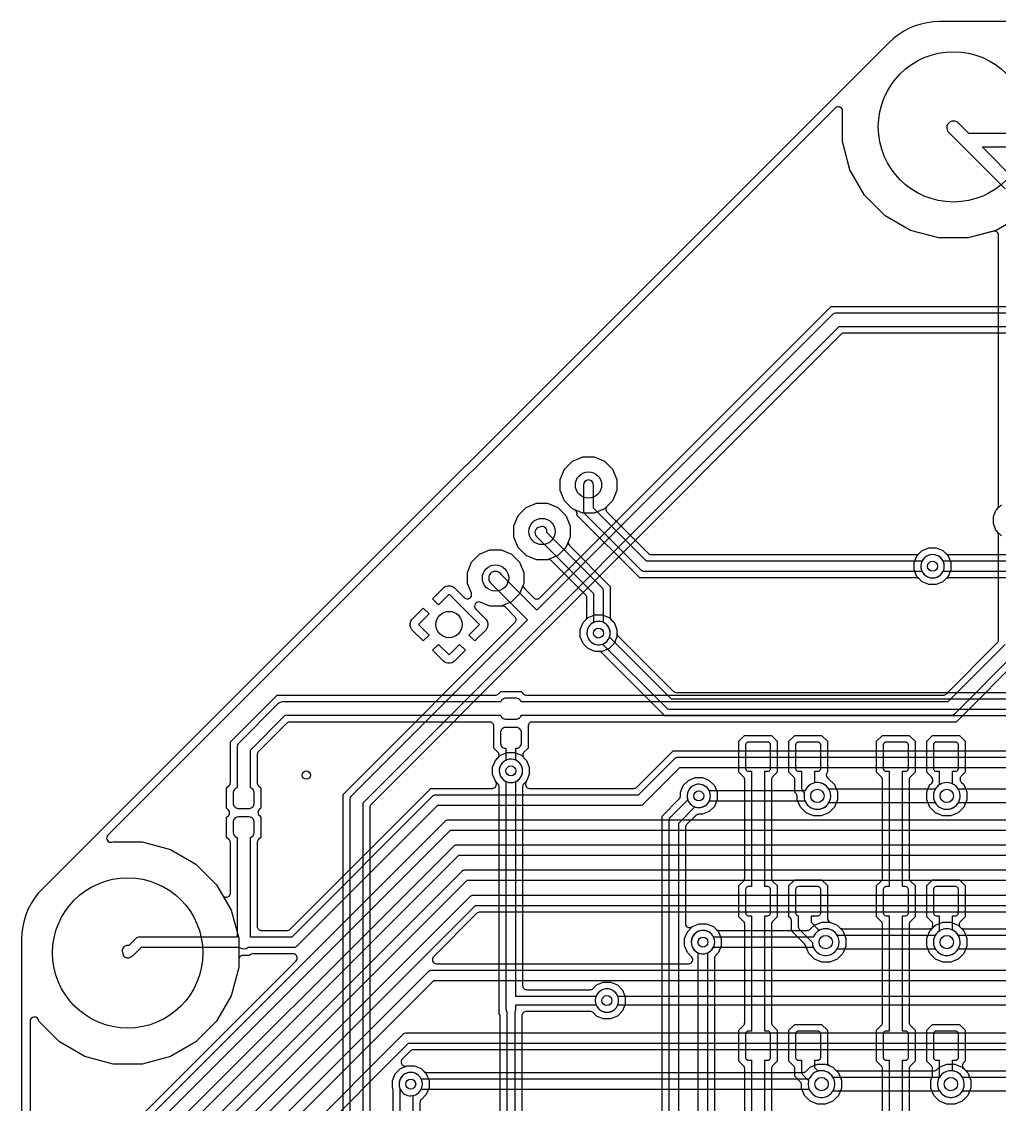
# Model space of a CAD drawing. Header units: millimetres. Extents: x -12.6 to 79.4, y -27 to 65.1.
# Drawn here: x -12.65 to 17.09, y 32.15 to 65.07 of the extents above; entities that cross this region are included whole.
import ezdxf

# ---------------------------------------------------------------- set-up
doc = ezdxf.new("R2010")
doc.units = ezdxf.units.MM

msp = doc.modelspace()

# ---------------------------------------------------------------- linework, layer by layer
at = {"layer": '16_copper'}
for points in [[(-6.423, 38.446, 0.40756), (-6.299, 38.573), (-6.299, 40.101, 0.198917), (-6.336, 40.191), (-6.413, 40.268), (-6.413, 40.885, 0.56081), (-6.367, 41.111), (-6.413, 41.157), (-6.413, 41.774), (-6.336, 41.851, 0.198917), (-6.299, 41.941), (-6.299, 43.171), (-4.88, 44.59), (1.76, 44.59, 0.198917), (1.849, 44.627), (1.927, 44.704), (2.544, 44.704), (2.621, 44.627, 0.198917), (2.711, 44.59), (15.387, 44.59, 0.198912), (15.477, 44.627), (17.032, 46.181, 0.198912), (17.069, 46.271), (17.069, 49.475, 0.147551), (17.047, 49.544), (17.042, 49.553, 0.096788), (17.001, 49.594), (16.916, 49.8), (16.916, 50.022), (17.001, 50.228, 0.28462), (17.069, 50.347), (17.069, 58.58, 0.493143), (16.909, 58.703), (16.142, 58.498), (15.252, 58.498), (14.393, 58.728), (13.623, 59.173), (12.994, 59.802), (12.549, 60.572), (12.319, 61.431), (12.319, 62.321, 0.788552), (12.108, 62.45), (-10.028, 40.335, 0.644806), (-9.946, 40.119), (-9.937, 40.118, 0.122045), (-9.868, 40.132), (-8.979, 40.132), (-8.119, 39.902), (-7.349, 39.457), (-6.72, 38.828), (-6.536, 38.509), (-6.531, 38.502), (-6.526, 38.494), (-6.523, 38.491), (-6.52, 38.487), (-6.513, 38.481), (-6.506, 38.474), (-6.502, 38.472), (-6.498, 38.468), (-6.49, 38.464), (-6.483, 38.459), (-6.478, 38.457), (-6.473, 38.455), (-6.465, 38.453), (-6.456, 38.45), (-6.451, 38.449), (-6.446, 38.447), (-6.437, 38.447), (-6.428, 38.446)], [(14.951, 47.955), (14.746, 48.04), (14.665, 48.121, 0.198912), (14.575, 48.158), (6.152, 48.158), (4.24, 50.071, 0.396048), (4.165, 50.234), (4.161, 50.236), (4.11, 50.257), (3.869, 50.498), (3.738, 50.813), (3.738, 51.154), (3.869, 51.469), (4.11, 51.711), (4.425, 51.841), (4.766, 51.841), (5.081, 51.711), (5.322, 51.469), (5.453, 51.154), (5.453, 50.813), (5.322, 50.498), (5.16, 50.336, 0.414214), (5.16, 50.156), (6.409, 48.907, 0.198912), (6.499, 48.87), (14.575, 48.87, 0.198912), (14.665, 48.907), (14.746, 48.988), (14.951, 49.073), (15.173, 49.073), (15.379, 48.988), (15.536, 48.831), (15.621, 48.625), (15.621, 48.403), (15.536, 48.197), (15.379, 48.04), (15.173, 47.955)], [(15.132, 48.164, 1), (14.993, 48.864), (14.948, 48.851, 0.203027), (14.74, 48.666), (6.362, 48.666), (4.748, 50.281), (4.748, 50.984, 1), (4.443, 50.984), (4.443, 50.218, 0.198912), (4.488, 50.11), (6.191, 48.406, 0.198912), (6.299, 48.362), (14.74, 48.362), (14.743, 48.356), (14.766, 48.316), (14.794, 48.279), (14.827, 48.246), (14.864, 48.218), (14.905, 48.194), (14.948, 48.177), (14.993, 48.164), (15.039, 48.158), (15.086, 48.158)], [(4.791, 45.923), (4.586, 46.008), (4.428, 46.165), (4.343, 46.371), (4.343, 46.593), (4.428, 46.799), (4.509, 46.879, 0.198912), (4.547, 46.969), (4.547, 47.552, 0.198912), (4.509, 47.642), (3.473, 48.678, 0.237942), (3.36, 48.713), (3.011, 48.713), (2.696, 48.843), (2.454, 49.084), (2.324, 49.399), (2.324, 49.74), (2.454, 50.055), (2.696, 50.296), (3.011, 50.427), (3.352, 50.427), (3.667, 50.296), (3.908, 50.055), (4.038, 49.74), (4.038, 49.399), (3.989, 49.279, 0.303346), (4.016, 49.141), (5.258, 47.899), (5.258, 46.969, 0.198912), (5.295, 46.879), (5.376, 46.799), (5.461, 46.593), (5.461, 46.371), (5.376, 46.165), (5.219, 46.008), (5.013, 45.923)], [(4.972, 46.132, 0.722594), (5.055, 46.804), (5.055, 47.752, 0.198912), (5.01, 47.86), (3.33, 49.54, 0.561986), (3.139, 49.716), (3.111, 49.705, 0.640687), (3.016, 49.422), (4.75, 47.689), (4.75, 46.804), (4.745, 46.802), (4.704, 46.778), (4.667, 46.75), (4.634, 46.717), (4.606, 46.68), (4.583, 46.64), (4.565, 46.597), (4.553, 46.552), (4.547, 46.505), (4.547, 46.459), (4.553, 46.412), (4.565, 46.367), (4.583, 46.324), (4.606, 46.284), (4.634, 46.247), (4.667, 46.214), (4.704, 46.186), (4.745, 46.162), (4.788, 46.145), (4.833, 46.132), (4.879, 46.126), (4.926, 46.126)], [(0.957, 46.42), (1.278, 46.741), (0.353, 47.666), (0.032, 47.345), (-0.148, 47.525), (0.197, 47.869), (0.255, 47.903), (0.319, 47.92), (0.386, 47.92), (0.451, 47.903), (0.509, 47.869), (0.824, 47.555, 0.820678), (1.031, 47.693), (0.91, 47.985), (0.91, 48.326), (1.04, 48.641), (1.281, 48.882), (1.596, 49.013), (1.937, 49.013), (2.252, 48.882), (2.494, 48.641), (2.624, 48.326), (2.624, 47.985), (2.494, 47.67), (2.252, 47.429), (1.937, 47.298), (1.596, 47.298), (1.304, 47.419, 0.820678), (1.166, 47.212), (1.481, 46.897), (1.514, 46.839), (1.532, 46.775), (1.532, 46.708), (1.514, 46.643), (1.481, 46.585), (1.136, 46.241)], [(-4.563, 37.44, 0.187839), (-4.479, 37.477), (-0.198, 41.758), (1.672, 41.758, 0.128922), (1.744, 41.781), (1.75, 41.785), (1.755, 41.789), (1.76, 41.793), (1.765, 41.799), (1.77, 41.804), (1.774, 41.81, 0.322099), (1.761, 41.974), (1.676, 42.18), (1.676, 42.402), (1.761, 42.608), (1.837, 42.683, 0.414214), (1.837, 42.863), (1.715, 42.986), (1.715, 43.65, 0.414214), (1.588, 43.777), (-4.491, 43.777, 0.198912), (-4.581, 43.74), (-5.449, 42.871, 0.198912), (-5.486, 42.781), (-5.486, 41.941, 0.198917), (-5.449, 41.851), (-5.372, 41.774), (-5.372, 41.157, 0.5608), (-5.418, 40.931), (-5.372, 40.885), (-5.372, 40.268), (-5.449, 40.191, 0.198917), (-5.486, 40.101), (-5.486, 37.567, 0.414214), (-5.359, 37.44), (-4.569, 37.44)], [(2.305, 41.941, 0.722594), (2.388, 42.613), (2.388, 42.977), (2.41, 42.977), (2.44, 42.983), (2.469, 42.995), (2.495, 43.012), (2.517, 43.034), (2.535, 43.06), (2.547, 43.089), (2.553, 43.12), (2.553, 43.469), (2.547, 43.499), (2.535, 43.528), (2.517, 43.554), (2.495, 43.576), (2.469, 43.594), (2.44, 43.606), (2.41, 43.612), (2.061, 43.612), (2.03, 43.606), (2.001, 43.594), (1.975, 43.576), (1.953, 43.554), (1.936, 43.528), (1.924, 43.499), (1.918, 43.469), (1.918, 43.12), (1.924, 43.089), (1.936, 43.06), (1.953, 43.034), (1.975, 43.012), (2.001, 42.995), (2.03, 42.983), (2.061, 42.977), (2.083, 42.977), (2.083, 42.613), (2.078, 42.611), (2.037, 42.587), (2, 42.559), (1.967, 42.526), (1.939, 42.489), (1.916, 42.449), (1.898, 42.406), (1.886, 42.361), (1.88, 42.314), (1.88, 42.268), (1.886, 42.221), (1.898, 42.176), (1.916, 42.133), (1.939, 42.093), (1.967, 42.056), (2, 42.023), (2.037, 41.995), (2.078, 41.971), (2.121, 41.954), (2.166, 41.941), (2.212, 41.935), (2.259, 41.935)]]:
    msp.add_lwpolyline(points, format="xyb", close=True, dxfattribs=at)
for points in [[(21.568, 61.671), (16.162, 61.671), (15.841, 61.993, 1), (15.554, 61.705), (17.272, 59.987)], [(17.619, 60.215), (16.569, 61.265), (21.568, 61.265, 0.131653)], [(17.272, 46.134), (15.524, 44.387), (2.547, 44.387), (2.547, 44.388), (2.535, 44.417), (2.517, 44.443), (2.495, 44.465), (2.469, 44.483), (2.44, 44.495), (2.41, 44.501), (2.061, 44.501), (2.03, 44.495), (2.001, 44.483), (1.975, 44.465), (1.953, 44.443), (1.936, 44.417), (1.924, 44.388), (1.923, 44.387), (-4.712, 44.387, 0.198912), (-4.855, 44.327), (-6.036, 43.146, 0.198912), (-6.096, 43.002), (-6.096, 41.777), (-6.098, 41.777), (-6.127, 41.765), (-6.153, 41.748), (-6.175, 41.725), (-6.192, 41.699), (-6.204, 41.671), (-6.21, 41.64), (-6.21, 41.291), (-6.204, 41.26), (-6.192, 41.232), (-6.175, 41.206), (-6.153, 41.183), (-6.127, 41.166), (-6.098, 41.154), (-6.067, 41.148), (-5.718, 41.148), (-5.688, 41.154), (-5.659, 41.166), (-5.633, 41.183), (-5.611, 41.206), (-5.593, 41.232), (-5.581, 41.26), (-5.575, 41.291), (-5.575, 41.64), (-5.581, 41.671), (-5.593, 41.699), (-5.611, 41.725), (-5.633, 41.748), (-5.659, 41.765), (-5.688, 41.777), (-5.69, 41.777), (-5.69, 42.918), (-4.628, 43.98), (1.923, 43.98), (1.924, 43.978), (1.936, 43.949), (1.953, 43.923), (1.975, 43.901), (2.001, 43.884), (2.03, 43.872), (2.061, 43.866), (2.41, 43.866), (2.44, 43.872), (2.469, 43.884), (2.495, 43.901), (2.517, 43.923), (2.535, 43.949), (2.547, 43.978), (2.547, 43.98), (15.608, 43.98, 0.198912), (15.752, 44.04), (17.619, 45.907, 0.198912)], [(17.882, 45.882), (15.777, 43.777), (2.883, 43.777, 0.414214), (2.756, 43.65), (2.756, 42.986), (2.633, 42.863, 0.414214), (2.633, 42.683), (2.709, 42.608), (2.794, 42.402), (2.794, 42.18), (2.709, 41.974, 0.3142), (2.694, 41.813), (2.697, 41.808), (2.703, 41.802), (2.707, 41.796), (2.712, 41.792), (2.717, 41.787), (2.723, 41.783, 0.136219), (2.799, 41.758), (5.972, 41.758), (5.978, 41.758, 0.187839), (6.062, 41.795), (7.168, 42.901), (30.102, 42.901, 0.198912)], [(30.239, 42.697), (7.315, 42.697, 0.198912), (7.207, 42.653), (6.109, 41.554), (-0.051, 41.554, 0.198912), (-0.159, 41.51), (-4.432, 37.236), (-5.69, 37.236), (-5.69, 40.265), (-5.688, 40.265), (-5.659, 40.277), (-5.633, 40.294), (-5.611, 40.317), (-5.593, 40.343), (-5.581, 40.371), (-5.575, 40.402), (-5.575, 40.751), (-5.581, 40.782), (-5.593, 40.81), (-5.611, 40.836), (-5.633, 40.859), (-5.659, 40.876), (-5.688, 40.888), (-5.718, 40.894), (-6.067, 40.894), (-6.098, 40.888), (-6.127, 40.876), (-6.153, 40.859), (-6.175, 40.836), (-6.192, 40.81), (-6.204, 40.782), (-6.21, 40.751), (-6.21, 40.402), (-6.204, 40.371), (-6.192, 40.343), (-6.175, 40.317), (-6.153, 40.294), (-6.127, 40.277), (-6.098, 40.265), (-6.096, 40.265), (-6.096, 37.236), (-9.068, 37.236, 0.198912), (-9.176, 37.192), (-9.385, 36.982), (-9.423, 36.982, 0.557537), (-9.576, 36.754), (-9.573, 36.723), (-9.563, 36.694), (-9.549, 36.667), (-9.528, 36.643), (-9.504, 36.625), (-9.476, 36.611), (-9.447, 36.603), (-9.416, 36.602), (-9.385, 36.606, 0.101649), (-9.33, 36.633), (-9.308, 36.654, 0.178414), (-9.214, 36.722), (-9.005, 36.932), (-6.027, 36.932, 0.376999), (-5.759, 36.932), (-4.369, 36.932, 0.198912), (-4.261, 36.976), (0.012, 41.25), (6.172, 41.25, 0.198912), (6.28, 41.294), (7.378, 42.393), (30.302, 42.393, 0.198912)], [(19.46, 41.732), (15.846, 41.732, 0.577351), (15.142, 41.732), (11.909, 41.732, 0.624727), (11.18, 41.681), (8.272, 41.681, 0.944056), (7.613, 41.414), (7.631, 41.371, 0.627338), (8.272, 41.377), (11.18, 41.377, 0.624727), (11.909, 41.326), (15.142, 41.326, 0.577351), (15.846, 41.326), (19.46, 41.326, 0.577351)], [(-10.312, 29.782), (0.393, 40.488), (54.491, 40.488, 0.944056), (55.151, 40.755), (55.133, 40.798, 0.627338), (54.491, 40.792), (0.33, 40.792, 0.198912), (0.222, 40.748), (-10.573, 29.953, 0.198912)], [(-9.042, 30.036), (0.647, 39.726), (50.427, 39.726, 0.944056), (51.087, 39.993), (51.069, 40.036, 0.627338), (50.427, 40.03), (0.584, 40.03, 0.198912), (0.476, 39.986), (-9.303, 30.207, 0.198912)], [(-7.772, 30.29), (0.901, 38.964), (46.236, 38.964, 0.944056), (46.896, 39.231), (46.878, 39.274, 0.627338), (46.236, 39.268), (0.838, 39.268, 0.198912), (0.73, 39.224), (-8.033, 30.461, 0.198912)], [(-6.502, 30.544), (1.155, 38.202), (41.791, 38.202, 0.944056), (42.451, 38.469), (42.433, 38.512, 0.627338), (41.791, 38.506), (1.092, 38.506, 0.198912), (0.984, 38.462), (-6.763, 30.715, 0.198912)], [(41.626, 37.998), (1.292, 37.998, 0.198912), (1.202, 37.961), (-0.119, 36.64, 0.668179), (-0.029, 36.424), (7.641, 36.424, 0.668179), (7.731, 36.64), (7.603, 36.767), (7.518, 36.973), (7.518, 37.195), (7.603, 37.401), (7.761, 37.558), (7.966, 37.643), (8.188, 37.643), (8.394, 37.558), (8.475, 37.477, 0.198912), (8.564, 37.44), (11.252, 37.44, 0.198912), (11.342, 37.477), (11.466, 37.601), (11.69, 37.694), (11.932, 37.694), (12.156, 37.601), (12.23, 37.528, 0.198912), (12.319, 37.49), (14.986, 37.49, 0.198912), (15.075, 37.528), (15.149, 37.601), (15.373, 37.694), (15.615, 37.694), (15.839, 37.601), (15.913, 37.528, 0.198912), (16.002, 37.49), (19.304, 37.49, 0.198912)], [(19.46, 37.287), (15.846, 37.287, 0.577351), (15.142, 37.287), (12.163, 37.287, 0.624727), (11.434, 37.236), (8.399, 37.236, 0.944056), (7.74, 36.969), (7.758, 36.926, 0.627338), (8.399, 36.932), (11.434, 36.932), (11.446, 36.904), (11.472, 36.858), (11.505, 36.815), (11.542, 36.778), (11.585, 36.745), (11.631, 36.719), (11.68, 36.698), (11.732, 36.685), (11.784, 36.678), (11.838, 36.678), (11.89, 36.685, 0.215979), (12.163, 36.881), (15.142, 36.881, 0.577351), (15.846, 36.881), (19.46, 36.881, 0.577351)], [(-10.82, 29.992), (-4.301, 36.512, 0.668179), (-4.391, 36.728), (-5.621, 36.728, 0.16802), (-5.7, 36.701), (-5.706, 36.695, 0.04071), (-5.724, 36.678), (-5.918, 36.678, 0.414214), (-6.045, 36.551), (-6.045, 36.309), (-6.275, 35.45), (-6.72, 34.68), (-7.349, 34.051), (-8.119, 33.606), (-8.979, 33.376), (-9.868, 33.376), (-10.727, 33.606), (-11.498, 34.051), (-12.127, 34.68, 0.969453), (-12.395, 34.671), (-12.395, 3.378, 0.742173)], [(-5.232, 30.798), (-0.115, 35.916), (37.854, 35.916, 0.944056), (38.514, 36.183), (38.496, 36.226, 0.627338), (37.854, 36.22), (-0.178, 36.22, 0.198912), (-0.286, 36.176), (-5.493, 30.969, 0.198912)], [(24.282, 35.433), (5.488, 35.433), (5.476, 35.464), (5.453, 35.504), (5.424, 35.541), (5.391, 35.574), (5.354, 35.602), (5.314, 35.626), (5.271, 35.643), (5.226, 35.656), (5.18, 35.662), (5.133, 35.662), (5.087, 35.656), (5.042, 35.643), (4.999, 35.626), (4.958, 35.602), (4.921, 35.574), (4.888, 35.541), (4.86, 35.504), (4.837, 35.464), (4.819, 35.421), (4.807, 35.376), (4.801, 35.329), (4.801, 35.283), (4.807, 35.236), (4.819, 35.191), (4.837, 35.148), (4.86, 35.108), (4.888, 35.071), (4.921, 35.038), (4.958, 35.01), (4.999, 34.986), (5.042, 34.969), (5.087, 34.956), (5.133, 34.95), (5.18, 34.95), (5.226, 34.956, 0.257844), (5.488, 35.179), (24.282, 35.179, 0.966785)], [(-3.835, 31.052), (-0.877, 34.011), (35.382, 34.011, 0.198912), (35.49, 34.055), (36.151, 34.717, 0.944056), (36.429, 35.372), (36.386, 35.389, 0.627341), (35.936, 34.932), (35.319, 34.315), (-0.94, 34.315, 0.198912), (-1.048, 34.271), (-4.096, 31.223, 0.198912)], [(35.529, 33.807), (-0.74, 33.807, 0.198912), (-0.83, 33.77), (-1.072, 33.528, 0.057353), (-1.093, 33.5), (-1.097, 33.49, 0.449644), (-1.021, 33.317), (-1.01, 33.315, 0.154783), (-0.924, 33.325), (-0.702, 33.325), (-0.496, 33.24), (-0.415, 33.159, 0.198912), (-0.326, 33.122), (11.125, 33.122, 0.198912), (11.215, 33.159), (11.339, 33.283), (11.563, 33.376), (11.805, 33.376), (12.029, 33.283), (12.103, 33.21, 0.198912), (12.192, 33.172), (15.113, 33.172, 0.198912), (15.202, 33.21), (15.276, 33.283), (15.5, 33.376), (15.742, 33.376), (15.966, 33.283), (16.04, 33.21, 0.198912), (16.129, 33.172), (19.304, 33.172, 0.198917)], [(19.46, 32.969), (15.973, 32.969, 0.577351), (15.269, 32.969), (12.036, 32.969, 0.624727), (11.307, 32.918), (-0.491, 32.918, 0.944056), (-1.15, 32.651), (-1.132, 32.608, 0.627338), (-0.491, 32.614), (11.307, 32.614), (11.319, 32.586), (11.345, 32.54), (11.378, 32.497), (11.415, 32.46), (11.458, 32.427), (11.504, 32.401), (11.553, 32.38), (11.605, 32.367), (11.657, 32.36), (11.711, 32.36), (11.763, 32.367, 0.215979), (12.036, 32.563), (15.269, 32.563, 0.577351), (15.973, 32.563), (19.46, 32.563, 0.577351)]]:
    msp.add_lwpolyline(points, format="xyb", dxfattribs=at)
for points in [[(-0.775, 46.585), (-0.809, 46.643), (-0.826, 46.708), (-0.826, 46.775), (-0.809, 46.839), (-0.775, 46.897), (-0.431, 47.242), (-0.251, 47.062), (-0.572, 46.741), (-0.251, 46.42), (-0.431, 46.241)], [(0.319, 45.562), (0.255, 45.58), (0.197, 45.613), (-0.148, 45.958), (0.032, 46.137), (0.353, 45.816), (0.674, 46.137), (0.853, 45.958), (0.509, 45.613), (0.451, 45.58), (0.386, 45.562)]]:
    msp.add_lwpolyline(points, close=True, dxfattribs=at)
at = {"layer": '1_copper'}
for points in [[(17.771, 59.173), (17.001, 58.728), (16.142, 58.498), (15.252, 58.498), (14.393, 58.728), (13.623, 59.173), (12.994, 59.802), (12.549, 60.572), (12.319, 61.431), (12.319, 62.321, 0.788552), (12.108, 62.45), (-10.028, 40.335, 0.644806), (-9.946, 40.119), (-9.937, 40.118, 0.122045), (-9.868, 40.132), (-8.979, 40.132), (-8.119, 39.902), (-7.349, 39.457), (-6.72, 38.828), (-6.275, 38.058), (-6.045, 37.199), (-6.045, 36.309), (-6.275, 35.45), (-6.72, 34.68), (-7.349, 34.051), (-8.119, 33.606), (-8.979, 33.376), (-9.868, 33.376), (-10.727, 33.606), (-11.498, 34.051), (-12.127, 34.68, 0.969453), (-12.395, 34.671), (-12.395, 3.378, 0.742173)], [(-2.87, 31.297), (-2.87, 41.57), (-2.595, 41.846), (-2.595, 41.846), (2.358, 46.799, 0.414214), (2.358, 46.978), (2.069, 47.268, 0.261294), (1.938, 47.298), (1.596, 47.298), (1.304, 47.419, 0.820678), (1.166, 47.212), (1.481, 46.897), (1.514, 46.839), (1.532, 46.775), (1.532, 46.708), (1.514, 46.643), (1.481, 46.585), (1.136, 46.241), (0.957, 46.42), (1.278, 46.741), (0.353, 47.666), (0.032, 47.345), (-0.148, 47.525), (0.197, 47.869), (0.255, 47.903), (0.319, 47.92), (0.386, 47.92), (0.451, 47.903), (0.509, 47.869), (0.824, 47.555, 0.820678), (1.031, 47.693), (0.91, 47.985), (0.91, 48.326), (1.04, 48.641), (1.281, 48.882), (1.596, 49.013), (1.937, 49.013), (2.252, 48.882), (2.494, 48.641), (2.624, 48.326), (2.624, 47.985, 0.323938), (2.648, 47.838), (2.933, 47.553, 0.414214), (3.112, 47.553), (11.973, 56.413), (23.74, 56.413)], [(23.571, 56.21), (12.141, 56.21, 0.198912), (11.998, 56.151), (3.023, 47.176), (1.944, 48.254, 0.995952), (1.584, 48.056), (1.588, 48.049, 0.071779), (1.623, 48), (2.735, 46.888), (-2.607, 41.546, 0.198912), (-2.667, 41.402), (-2.667, 31.153, 0.990827)], [(21.579, 55.601), (12.362, 55.601, 0.198912), (12.272, 55.563), (3.466, 46.757), (3.466, 46.757), (3.154, 46.445), (3.154, 46.445), (-2.02, 41.271, 0.198912), (-2.057, 41.181), (-2.057, 31.297, 0.147566)], [(61.671, 48.793), (46.367, 48.793), (44.761, 50.4, 0.198912), (44.653, 50.444), (37.922, 50.444, 0.198912), (37.814, 50.4), (33.922, 46.507), (28.587, 46.507), (26.473, 48.622, 0.198912), (26.365, 48.666), (15.384, 48.666, 0.944056), (14.725, 48.399), (14.743, 48.356, 0.627338), (15.384, 48.362), (26.302, 48.362), (28.416, 46.247, 0.198912), (28.524, 46.203), (33.985, 46.203, 0.198912), (34.093, 46.247), (37.985, 50.14), (44.59, 50.14), (46.196, 48.533, 0.198912), (46.304, 48.489), (61.608, 48.489)], [(26.165, 48.158), (15.549, 48.158, 0.198912), (15.46, 48.121), (15.379, 48.04), (15.173, 47.955), (14.951, 47.955), (14.746, 48.04), (14.588, 48.197), (14.503, 48.403), (14.503, 48.625), (14.588, 48.831), (14.746, 48.988), (14.951, 49.073), (15.173, 49.073), (15.379, 48.988), (15.46, 48.907, 0.198912), (15.549, 48.87), (26.512, 48.87)], [(24.133, 43.967), (6.914, 43.967), (4.995, 45.886, 0.198912), (4.905, 45.923), (4.791, 45.923), (4.586, 46.008), (4.428, 46.165), (4.343, 46.371), (4.343, 46.593), (4.428, 46.799), (4.586, 46.956), (4.791, 47.041), (5.013, 47.041), (5.219, 46.956), (5.376, 46.799), (5.461, 46.593), (5.461, 46.479, 0.198912), (5.498, 46.389), (7.171, 44.716, 0.198912), (7.261, 44.679), (24.48, 44.679)], [(25.756, 4.386), (25.756, 43.053, 0.198912), (25.711, 43.161), (24.441, 44.431, 0.198912), (24.333, 44.475), (7.124, 44.475), (5.237, 46.362, 0.944056), (4.583, 46.64), (4.565, 46.597, 0.627341), (5.022, 46.147), (6.953, 44.215, 0.198912), (7.061, 44.171), (24.27, 44.171), (25.451, 42.99), (25.451, 4.386, 0.687676)], [(9.347, 30.243), (9.347, 33.231, 0.198912), (9.31, 33.321), (9.169, 33.462), (9.169, 34.407), (9.31, 34.548, 0.198912), (9.347, 34.638), (9.347, 37.625, 0.198912), (9.31, 37.715), (9.169, 37.856), (9.169, 38.801), (9.31, 38.942, 0.198912), (9.347, 39.032), (9.347, 42.02, 0.198912), (9.31, 42.109), (9.169, 42.25), (9.169, 43.196), (9.344, 43.37), (10.163, 43.37), (10.338, 43.196), (10.338, 42.25), (10.197, 42.109, 0.198912), (10.16, 42.02), (10.16, 39.032, 0.198912), (10.197, 38.942), (10.338, 38.801), (10.338, 37.856), (10.197, 37.715, 0.198912), (10.16, 37.625), (10.16, 34.638, 0.198912), (10.197, 34.548), (10.338, 34.407), (10.338, 33.462), (10.197, 33.321, 0.198912), (10.16, 33.231), (10.16, 30.243, 0.198912)], [(13.538, 30.243), (13.538, 33.231, 0.198912), (13.501, 33.321), (13.36, 33.462), (13.36, 34.407), (13.501, 34.548, 0.198912), (13.538, 34.638), (13.538, 37.625, 0.198912), (13.501, 37.715), (13.36, 37.856), (13.36, 38.801), (13.501, 38.942, 0.198912), (13.538, 39.032), (13.538, 42.02, 0.198912), (13.501, 42.109), (13.36, 42.25), (13.36, 43.196), (13.535, 43.37), (14.354, 43.37), (14.529, 43.196), (14.529, 42.25), (14.388, 42.109, 0.198912), (14.351, 42.02), (14.351, 39.032, 0.198912), (14.388, 38.942), (14.529, 38.801), (14.529, 37.856), (14.388, 37.715, 0.198912), (14.351, 37.625), (14.351, 34.638, 0.198912), (14.388, 34.548), (14.529, 34.407), (14.529, 33.462), (14.388, 33.321, 0.198912), (14.351, 33.231), (14.351, 30.243, 0.198912)], [(1.905, 30.068), (1.905, 34.827, 0.021326), (1.905, 34.838), (1.903, 34.846, 0.104696), (1.88, 34.902), (1.88, 41.804, 0.198912), (1.842, 41.894), (1.761, 41.974), (1.676, 42.18), (1.676, 42.402), (1.761, 42.608), (1.919, 42.765), (2.124, 42.85), (2.346, 42.85), (2.552, 42.765), (2.709, 42.608), (2.794, 42.402), (2.794, 42.18), (2.709, 41.974), (2.628, 41.894, 0.198912), (2.591, 41.804), (2.591, 35.763, 0.414214), (2.718, 35.636), (4.644, 35.636, 0.198912), (4.733, 35.673), (4.84, 35.78), (5.045, 35.865), (5.267, 35.865), (5.473, 35.78), (5.63, 35.623), (5.715, 35.417), (5.715, 35.195), (5.63, 34.989), (5.473, 34.832), (5.267, 34.747), (5.045, 34.747), (4.84, 34.832), (4.733, 34.939, 0.198912), (4.644, 34.976), (2.714, 34.976, 0.458), (2.565, 34.827), (2.565, 30.068, 0.414214)], [(6.833, 27.157), (6.833, 40.914), (7.354, 41.436, 0.198912), (7.391, 41.526), (7.391, 41.64), (7.476, 41.846), (7.634, 42.003), (7.839, 42.088), (8.061, 42.088), (8.267, 42.003), (8.424, 41.846), (8.509, 41.64), (8.509, 41.418), (8.424, 41.212), (8.267, 41.055), (8.061, 40.97), (7.947, 40.97, 0.198912), (7.857, 40.933), (7.581, 40.657, 0.198912), (7.544, 40.567), (7.544, 37.647, 0.128922), (7.567, 37.575), (7.571, 37.569), (7.576, 37.564), (7.579, 37.559), (7.585, 37.554), (7.591, 37.549), (7.596, 37.545, 0.322099), (7.761, 37.558), (7.966, 37.643), (8.188, 37.643), (8.394, 37.558), (8.551, 37.401), (8.636, 37.195), (8.636, 36.973), (8.551, 36.767), (8.47, 36.687, 0.198912), (8.433, 36.597), (8.433, 28.948, 0.534511)], [(7.341, 26.992), (7.341, 40.704), (7.83, 41.194, 0.944056), (8.108, 41.849), (8.065, 41.866, 0.627341), (7.615, 41.409), (7.08, 40.875, 0.198912), (7.036, 40.767), (7.036, 26.992)], [(8.23, 26.484), (8.23, 36.762, 0.944056), (7.963, 37.421), (7.92, 37.404, 0.627338), (7.925, 36.762), (7.925, 26.484)], [(-1.346, 16.985), (-1.346, 32.568, 0.055544), (-1.349, 32.596), (-1.354, 32.609, 0.084525), (-1.372, 32.655), (-1.372, 32.877), (-1.287, 33.083), (-1.129, 33.24), (-0.924, 33.325), (-0.702, 33.325), (-0.496, 33.24), (-0.339, 33.083), (-0.254, 32.877), (-0.254, 32.655), (-0.339, 32.449), (-0.496, 32.292, 0.198912), (-0.533, 32.203), (-0.533, 16.596)], [(-0.737, 16.764), (-0.737, 32.418, 0.990356), (-0.882, 33.116), (-0.927, 33.103, 0.376372), (-1.162, 32.696), (-1.15, 32.651), (-1.143, 32.634), (-1.143, 16.848)]]:
    msp.add_lwpolyline(points, format="xyb", dxfattribs=at)
for points in [[(-2.261, 31.153), (-2.261, 41.318), (12.225, 55.804), (22.047, 55.804)], [(17.159, 49.437), (17.001, 49.594), (16.916, 49.8), (16.916, 50.022), (17.001, 50.228), (17.159, 50.385)], [(9.957, 29.985), (9.957, 33.49), (10.052, 33.49), (10.076, 33.496), (10.098, 33.509), (10.116, 33.527), (10.128, 33.548), (10.135, 33.573), (10.135, 34.296), (10.128, 34.32), (10.116, 34.342), (10.098, 34.36), (10.076, 34.372), (10.052, 34.379), (9.957, 34.379), (9.957, 37.884), (10.052, 37.884), (10.076, 37.891), (10.098, 37.903), (10.116, 37.921), (10.128, 37.943), (10.135, 37.967), (10.135, 38.69), (10.128, 38.715), (10.116, 38.736), (10.098, 38.754), (10.076, 38.767), (10.052, 38.773), (9.957, 38.773), (9.957, 42.278), (10.052, 42.278), (10.076, 42.285), (10.098, 42.297), (10.116, 42.315), (10.128, 42.337), (10.135, 42.361), (10.135, 43.085), (10.128, 43.109), (10.116, 43.131), (10.098, 43.148), (10.076, 43.161), (10.052, 43.167), (9.455, 43.167), (9.431, 43.161), (9.409, 43.148), (9.392, 43.131), (9.379, 43.109), (9.373, 43.085), (9.373, 42.361), (9.379, 42.337), (9.392, 42.315), (9.409, 42.297), (9.431, 42.285), (9.455, 42.278), (9.55, 42.278), (9.55, 38.773), (9.455, 38.773), (9.431, 38.767), (9.409, 38.754), (9.392, 38.736), (9.379, 38.715), (9.373, 38.69), (9.373, 37.967), (9.379, 37.943), (9.392, 37.921), (9.409, 37.903), (9.431, 37.891), (9.455, 37.884), (9.55, 37.884), (9.55, 34.379), (9.455, 34.379), (9.431, 34.372), (9.409, 34.36), (9.392, 34.342), (9.379, 34.32), (9.373, 34.296), (9.373, 33.573), (9.379, 33.548), (9.392, 33.527), (9.409, 33.509), (9.431, 33.496), (9.455, 33.49), (9.55, 33.49), (9.55, 29.985)], [(14.148, 29.985), (14.148, 33.49), (14.243, 33.49), (14.267, 33.496), (14.289, 33.509), (14.307, 33.527), (14.319, 33.548), (14.326, 33.573), (14.326, 34.296), (14.319, 34.32), (14.307, 34.342), (14.289, 34.36), (14.267, 34.372), (14.243, 34.379), (14.148, 34.379), (14.148, 37.884), (14.243, 37.884), (14.267, 37.891), (14.289, 37.903), (14.307, 37.921), (14.319, 37.943), (14.326, 37.967), (14.326, 38.69), (14.319, 38.715), (14.307, 38.736), (14.289, 38.754), (14.267, 38.767), (14.243, 38.773), (14.148, 38.773), (14.148, 42.278), (14.243, 42.278), (14.267, 42.285), (14.289, 42.297), (14.307, 42.315), (14.319, 42.337), (14.326, 42.361), (14.326, 43.085), (14.319, 43.109), (14.307, 43.131), (14.289, 43.148), (14.267, 43.161), (14.243, 43.167), (13.646, 43.167), (13.622, 43.161), (13.6, 43.148), (13.583, 43.131), (13.57, 43.109), (13.564, 43.085), (13.564, 42.361), (13.57, 42.337), (13.583, 42.315), (13.6, 42.297), (13.622, 42.285), (13.646, 42.278), (13.741, 42.278), (13.741, 38.773), (13.646, 38.773), (13.622, 38.767), (13.6, 38.754), (13.583, 38.736), (13.57, 38.715), (13.564, 38.69), (13.564, 37.967), (13.57, 37.943), (13.583, 37.921), (13.6, 37.903), (13.622, 37.891), (13.646, 37.884), (13.741, 37.884), (13.741, 34.379), (13.646, 34.379), (13.622, 34.372), (13.6, 34.36), (13.583, 34.342), (13.57, 34.32), (13.564, 34.296), (13.564, 33.573), (13.57, 33.548), (13.583, 33.527), (13.6, 33.509), (13.622, 33.496), (13.646, 33.49), (13.741, 33.49), (13.741, 29.985)]]:
    msp.add_lwpolyline(points, dxfattribs=at)
for points in [[(4.425, 50.127), (4.11, 50.257), (3.869, 50.498), (3.738, 50.813), (3.738, 51.154), (3.869, 51.469), (4.11, 51.711), (4.425, 51.841), (4.766, 51.841), (5.081, 51.711), (5.322, 51.469), (5.453, 51.154), (5.453, 50.813), (5.322, 50.498), (5.081, 50.257), (4.766, 50.127)], [(3.011, 48.713), (2.696, 48.843), (2.454, 49.084), (2.324, 49.399), (2.324, 49.74), (2.454, 50.055), (2.696, 50.296), (3.011, 50.427), (3.352, 50.427), (3.667, 50.296), (3.908, 50.055), (4.038, 49.74), (4.038, 49.399), (3.908, 49.084), (3.667, 48.843), (3.352, 48.713)], [(-0.775, 46.585), (-0.809, 46.643), (-0.826, 46.708), (-0.826, 46.775), (-0.809, 46.839), (-0.775, 46.897), (-0.431, 47.242), (-0.251, 47.062), (-0.572, 46.741), (-0.251, 46.42), (-0.431, 46.241)], [(0.319, 45.562), (0.255, 45.58), (0.197, 45.613), (-0.148, 45.958), (0.032, 46.137), (0.353, 45.816), (0.674, 46.137), (0.853, 45.958), (0.509, 45.613), (0.451, 45.58), (0.386, 45.562)]]:
    msp.add_lwpolyline(points, close=True, dxfattribs=at)
for points in [[(11.436, 40.919), (11.212, 41.012), (11.04, 41.184), (10.947, 41.408), (10.947, 41.511, 0.198912), (10.91, 41.601), (10.871, 41.64), (10.871, 42.02, 0.198912), (10.834, 42.109), (10.693, 42.25), (10.693, 43.196), (10.868, 43.37), (11.687, 43.37), (11.862, 43.196), (11.862, 42.249, 0.057326), (11.842, 42.221), (11.837, 42.213, 0.358945), (11.901, 42.047), (12.074, 41.874), (12.167, 41.65), (12.167, 41.408), (12.074, 41.184), (11.902, 41.012), (11.678, 40.919)], [(11.636, 41.13, 0.995983), (11.481, 41.929), (11.481, 42.278), (11.576, 42.278), (11.6, 42.285), (11.622, 42.297), (11.64, 42.315), (11.652, 42.337), (11.659, 42.361), (11.659, 43.085), (11.652, 43.109), (11.64, 43.131), (11.622, 43.148), (11.6, 43.161), (11.576, 43.167), (10.979, 43.167), (10.955, 43.161), (10.933, 43.148), (10.916, 43.131), (10.903, 43.109), (10.897, 43.085), (10.897, 42.361), (10.903, 42.337), (10.916, 42.315), (10.933, 42.297), (10.955, 42.285), (10.979, 42.278), (11.074, 42.278), (11.074, 41.808, 0.25395), (11.164, 41.634), (11.158, 41.608), (11.151, 41.556), (11.151, 41.502), (11.158, 41.45), (11.171, 41.398), (11.192, 41.349), (11.218, 41.303), (11.251, 41.26), (11.288, 41.223), (11.331, 41.19), (11.377, 41.164), (11.426, 41.143), (11.478, 41.13), (11.53, 41.123), (11.584, 41.123)], [(15.373, 40.919), (15.149, 41.012), (14.977, 41.184), (14.884, 41.408), (14.884, 41.65), (14.977, 41.874, 0.570783), (15.025, 42.109), (14.884, 42.25), (14.884, 43.196), (15.059, 43.37), (15.878, 43.37), (16.053, 43.196), (16.053, 42.25), (15.934, 42.131, 0.414219), (15.934, 41.951), (16.011, 41.874), (16.104, 41.65), (16.104, 41.408), (16.011, 41.184), (15.839, 41.012), (15.615, 40.919)], [(15.573, 41.13, 0.718932), (15.672, 41.895), (15.672, 42.278), (15.767, 42.278), (15.791, 42.285), (15.813, 42.297), (15.831, 42.315), (15.843, 42.337), (15.85, 42.361), (15.85, 43.085), (15.843, 43.109), (15.831, 43.131), (15.813, 43.148), (15.791, 43.161), (15.767, 43.167), (15.17, 43.167), (15.146, 43.161), (15.124, 43.148), (15.107, 43.131), (15.094, 43.109), (15.088, 43.085), (15.088, 42.361), (15.094, 42.337), (15.107, 42.315), (15.124, 42.297), (15.146, 42.285), (15.17, 42.278), (15.265, 42.278), (15.265, 41.866), (15.225, 41.835), (15.188, 41.798), (15.155, 41.755), (15.129, 41.709), (15.108, 41.66), (15.095, 41.608), (15.088, 41.556), (15.088, 41.502), (15.095, 41.45), (15.108, 41.398), (15.129, 41.349), (15.155, 41.303), (15.188, 41.26), (15.225, 41.223), (15.268, 41.19), (15.314, 41.164), (15.363, 41.143), (15.415, 41.13), (15.467, 41.123), (15.521, 41.123)], [(2.086, 35.021, 0.095199), (2.108, 34.968), (2.108, 29.738), (1.824, 29.738), (1.824, 28.138), (2.824, 28.138), (2.824, 29.738), (2.362, 29.738), (2.362, 34.969), (2.368, 34.978, 0.127643), (2.388, 35.052), (2.388, 35.179), (4.824, 35.179, 0.981272), (5.494, 35.421), (5.476, 35.464, 0.654591), (4.824, 35.433), (2.388, 35.433), (2.388, 41.969, 0.944056), (2.121, 42.628), (2.078, 42.611, 0.627338), (2.083, 41.969), (2.083, 35.052)], [(11.69, 36.474), (11.466, 36.567), (11.294, 36.739), (11.196, 36.977, 0.122339), (11.164, 37.029), (10.77, 37.424), (10.77, 37.727, 0.198912), (10.732, 37.817), (10.693, 37.856), (10.693, 38.801), (10.868, 38.976), (11.687, 38.976), (11.862, 38.801), (11.862, 37.808, 0.303347), (11.94, 37.69), (12.156, 37.601), (12.328, 37.429), (12.421, 37.205), (12.421, 36.963), (12.328, 36.739), (12.156, 36.567), (11.932, 36.474)], [(15.373, 36.474), (15.149, 36.567), (14.977, 36.739), (14.884, 36.963), (14.884, 37.205), (14.977, 37.429, 0.260225), (15.058, 37.535), (15.059, 37.542, 0.358954), (15.025, 37.715), (14.884, 37.856), (14.884, 38.801), (15.059, 38.976), (15.878, 38.976), (16.053, 38.801), (16.053, 37.856), (15.912, 37.715, 0.426172), (15.912, 37.528), (16.011, 37.429), (16.104, 37.205), (16.104, 36.963), (16.011, 36.739), (15.839, 36.567), (15.615, 36.474)], [(11.89, 36.685, 1), (11.732, 37.483), (11.68, 37.47, 0.043886), (11.615, 37.44), (11.379, 37.676), (11.379, 37.884), (11.576, 37.884), (11.6, 37.891), (11.622, 37.903), (11.64, 37.921), (11.652, 37.943), (11.659, 37.967), (11.659, 38.69), (11.652, 38.715), (11.64, 38.736), (11.622, 38.754), (11.6, 38.767), (11.576, 38.773), (10.979, 38.773), (10.955, 38.767), (10.933, 38.754), (10.916, 38.736), (10.903, 38.715), (10.897, 38.69), (10.897, 37.967), (10.903, 37.943), (10.916, 37.921), (10.933, 37.903), (10.955, 37.891), (10.973, 37.886), (10.973, 37.592, 0.198912), (11.032, 37.448), (11.405, 37.076), (11.405, 37.057), (11.412, 37.005), (11.425, 36.953), (11.446, 36.904), (11.472, 36.858), (11.505, 36.815), (11.542, 36.778), (11.585, 36.745), (11.631, 36.719), (11.68, 36.698), (11.732, 36.685), (11.784, 36.678), (11.838, 36.678)], [(15.573, 36.685, 0.718932), (15.672, 37.45), (15.672, 37.884), (15.767, 37.884), (15.791, 37.891), (15.813, 37.903), (15.831, 37.921), (15.843, 37.943), (15.85, 37.967), (15.85, 38.69), (15.843, 38.715), (15.831, 38.736), (15.813, 38.754), (15.791, 38.767), (15.767, 38.773), (15.17, 38.773), (15.146, 38.767), (15.124, 38.754), (15.107, 38.736), (15.094, 38.715), (15.088, 38.69), (15.088, 37.967), (15.094, 37.943), (15.107, 37.921), (15.124, 37.903), (15.146, 37.891), (15.17, 37.884), (15.265, 37.884), (15.265, 37.421), (15.225, 37.39), (15.188, 37.353), (15.155, 37.31), (15.129, 37.264), (15.108, 37.215), (15.095, 37.163), (15.088, 37.111), (15.088, 37.057), (15.095, 37.005), (15.108, 36.953), (15.129, 36.904), (15.155, 36.858), (15.188, 36.815), (15.225, 36.778), (15.268, 36.745), (15.314, 36.719), (15.363, 36.698), (15.415, 36.685), (15.467, 36.678), (15.521, 36.678)], [(11.563, 32.156), (11.339, 32.249), (11.167, 32.421), (11.074, 32.645), (11.074, 32.748, 0.198912), (11.037, 32.838), (10.871, 33.004), (10.871, 33.231, 0.198912), (10.834, 33.321), (10.693, 33.462), (10.693, 34.407), (10.868, 34.582), (11.687, 34.582), (11.862, 34.407), (11.862, 33.437, 0.30335), (11.94, 33.32), (12.029, 33.283), (12.201, 33.111), (12.294, 32.887), (12.294, 32.645), (12.201, 32.421), (12.029, 32.249), (11.805, 32.156)], [(15.5, 32.156), (15.276, 32.249), (15.104, 32.421), (15.011, 32.645), (15.011, 32.887), (15.053, 32.987, 0.098491), (15.062, 33.035), (15.062, 33.231, 0.198912), (15.025, 33.321), (14.884, 33.462), (14.884, 34.407), (15.059, 34.582), (15.878, 34.582), (16.053, 34.407), (16.053, 33.462), (16.01, 33.419, 0.414219), (16.01, 33.239), (16.138, 33.111), (16.231, 32.887), (16.231, 32.645), (16.138, 32.421), (15.966, 32.249), (15.742, 32.156)], [(11.763, 32.367, 1), (11.605, 33.165), (11.579, 33.159), (11.481, 33.257), (11.481, 33.49), (11.576, 33.49), (11.6, 33.496), (11.622, 33.509), (11.64, 33.527), (11.652, 33.548), (11.659, 33.573), (11.659, 34.296), (11.652, 34.32), (11.64, 34.342), (11.622, 34.36), (11.6, 34.372), (11.576, 34.379), (10.979, 34.379), (10.955, 34.372), (10.933, 34.36), (10.916, 34.342), (10.903, 34.32), (10.897, 34.296), (10.897, 33.573), (10.903, 33.548), (10.916, 33.527), (10.933, 33.509), (10.955, 33.496), (10.979, 33.49), (11.074, 33.49), (11.074, 33.172, 0.198912), (11.134, 33.029), (11.291, 32.871), (11.285, 32.845), (11.278, 32.793), (11.278, 32.739), (11.285, 32.687), (11.298, 32.635), (11.319, 32.586), (11.345, 32.54), (11.378, 32.497), (11.415, 32.46), (11.458, 32.427), (11.504, 32.401), (11.553, 32.38), (11.605, 32.367), (11.657, 32.36), (11.711, 32.36)], [(15.7, 32.367, 0.850835), (15.672, 33.169), (15.672, 33.49), (15.767, 33.49), (15.791, 33.496), (15.813, 33.509), (15.831, 33.527), (15.843, 33.548), (15.85, 33.573), (15.85, 34.296), (15.843, 34.32), (15.831, 34.342), (15.813, 34.36), (15.791, 34.372), (15.767, 34.379), (15.17, 34.379), (15.146, 34.372), (15.124, 34.36), (15.107, 34.342), (15.094, 34.32), (15.088, 34.296), (15.088, 33.573), (15.094, 33.548), (15.107, 33.527), (15.124, 33.509), (15.146, 33.496), (15.17, 33.49), (15.265, 33.49), (15.265, 32.963), (15.256, 32.946), (15.235, 32.897), (15.222, 32.845), (15.215, 32.793), (15.215, 32.739), (15.222, 32.687), (15.235, 32.635), (15.256, 32.586), (15.282, 32.54), (15.315, 32.497), (15.352, 32.46), (15.395, 32.427), (15.441, 32.401), (15.49, 32.38), (15.542, 32.367), (15.594, 32.36), (15.648, 32.36)]]:
    msp.add_lwpolyline(points, format="xyb", close=True, dxfattribs=at)
at = {"layer": 'drills_PTH'}
for centre, radius in [((15.697, 61.876), 2.286), ((4.595, 50.984), 0.4), ((3.181, 49.57), 0.4), ((1.767, 48.155), 0.4), ((0.353, 46.741), 0.4), ((-9.423, 36.754), 2.286)]:
    msp.add_circle(centre, radius, dxfattribs=at)
at = {"layer": 'drills_via_1_16'}
for centre, radius in [((15.062, 48.514), 0.152), ((4.902, 46.482), 0.152), ((-3.988, 42.164), 0.127), ((2.235, 42.291), 0.152), ((7.95, 41.529), 0.152), ((11.557, 41.529), 0.203), ((15.494, 41.529), 0.203), ((8.077, 37.084), 0.152), ((11.811, 37.084), 0.203), ((15.494, 37.084), 0.203), ((5.156, 35.306), 0.152), ((11.684, 32.766), 0.203), ((15.621, 32.766), 0.203), ((-0.813, 32.766), 0.152)]:
    msp.add_circle(centre, radius, dxfattribs=at)
at = {"layer": 'outline'}
msp.add_lwpolyline([(51.581, 65.075), (15.27, 65.075), (15.083, 65.067), (14.896, 65.042), (14.712, 65.001), (14.533, 64.945), (14.359, 64.873), (14.191, 64.786), (14.033, 64.685), (13.883, 64.57), (13.744, 64.443), (-12.016, 38.707), (-12.017, 38.706), (-12.144, 38.567), (-12.259, 38.418), (-12.36, 38.259), (-12.447, 38.092), (-12.519, 37.918), (-12.576, 37.739), (-12.616, 37.555), (-12.641, 37.368), (-12.649, 37.18), (-12.649, 0.868)], dxfattribs=at)

doc.saveas('drawing.dxf')
